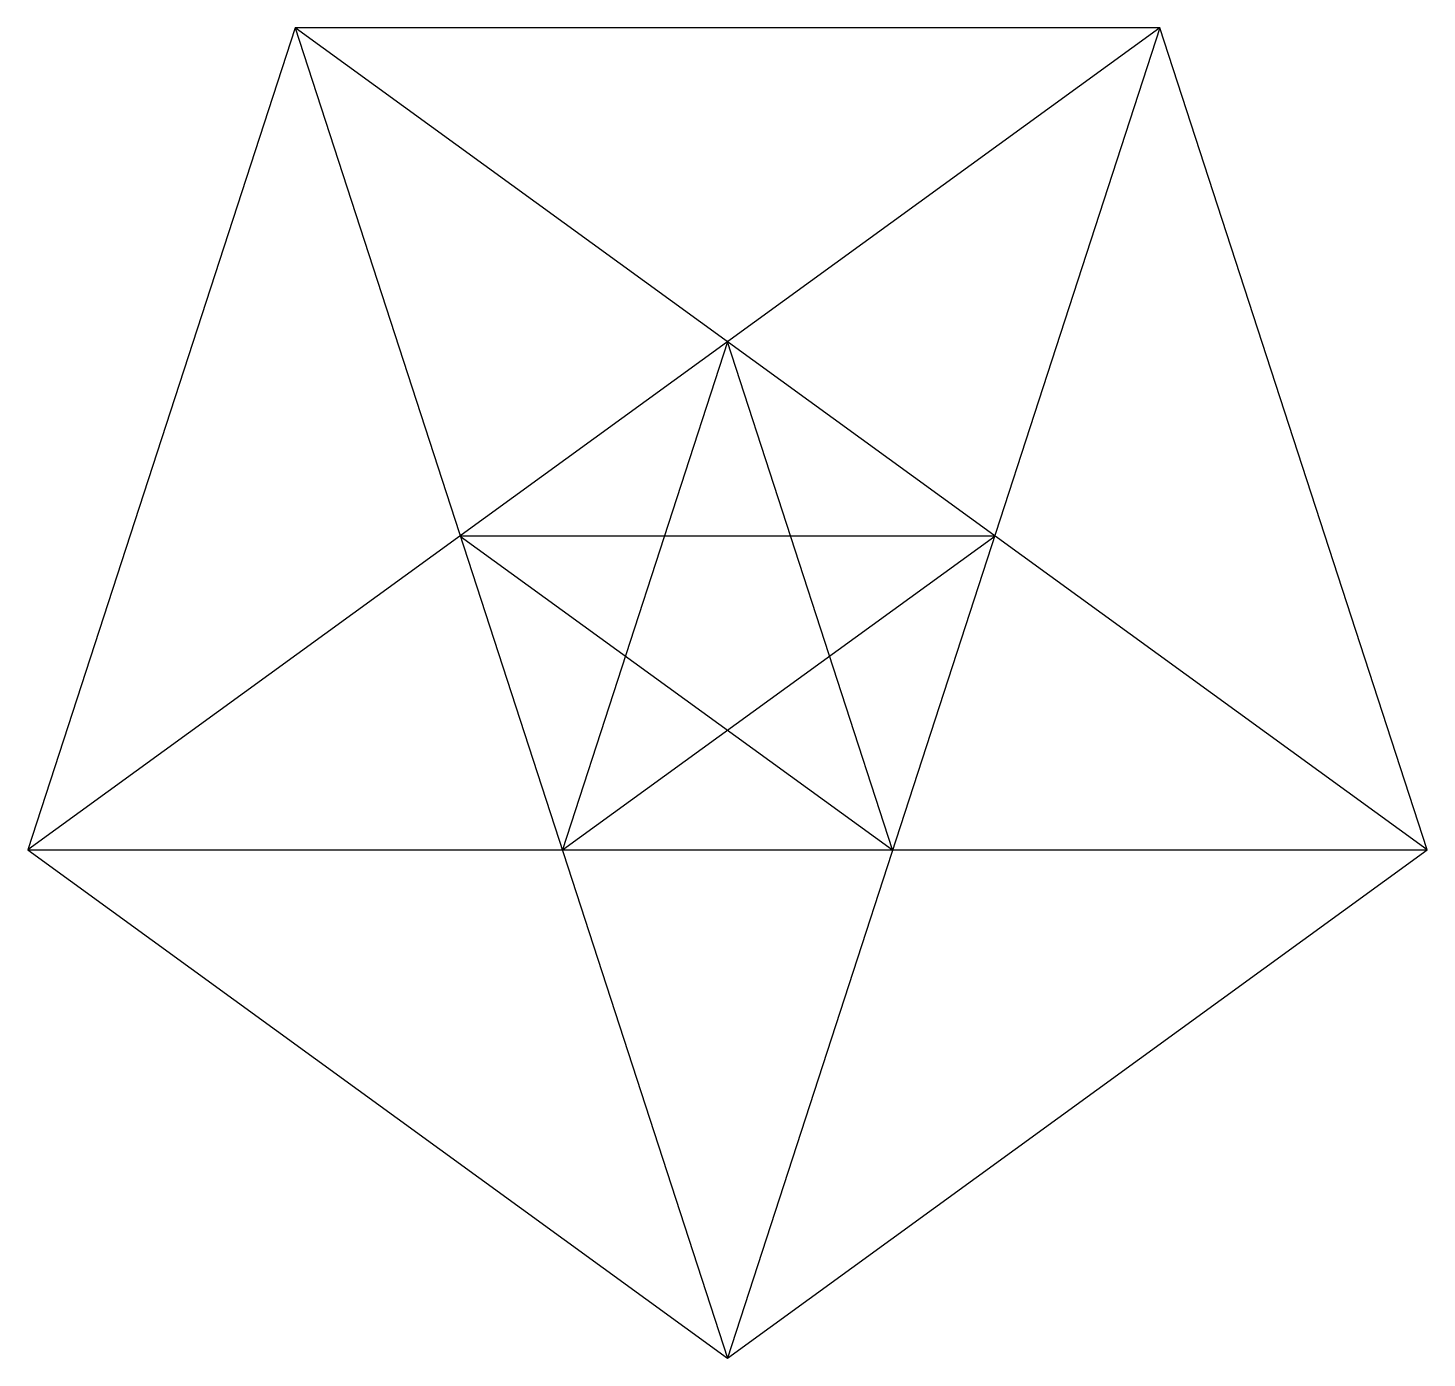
# Model space of a CAD drawing. Extents: x -49.7 to 49.7, y -52.2 to 42.3.
import ezdxf

# ---------------------------------------------------------------- set-up
doc = ezdxf.new("R2010")
doc.units = 0
doc.layers.add('MODELSKETCH_VISIBLE', color=7, linetype='CONTINUOUS')

msp = doc.modelspace()

# ---------------------------------------------------------------- linework, layer by layer
at = {"layer": 'MODELSKETCH_VISIBLE'}
for p, q in [((30.703, 42.259), (-49.679, -16.142)), ((-30.703, 42.259), (-49.679, -16.142)), ((49.679, -16.142), (-30.703, 42.259)), ((30.703, 42.259), (-30.703, 42.259)), ((-30.703, 42.259), (0, -52.235)), ((30.703, 42.259), (0, -52.235)), ((49.679, -16.142), (30.703, 42.259)), ((0, 19.952), (-11.728, -16.142)), ((11.728, -16.142), (0, 19.952)), ((18.976, 6.166), (-18.976, 6.166)), ((-18.976, 6.166), (11.728, -16.142)), ((-11.728, -16.142), (18.976, 6.166)), ((-49.679, -16.142), (49.679, -16.142)), ((-49.679, -16.142), (0, -52.235)), ((0, -52.235), (49.679, -16.142))]:
    msp.add_line(p, q, dxfattribs=at)

doc.saveas('drawing.dxf')
